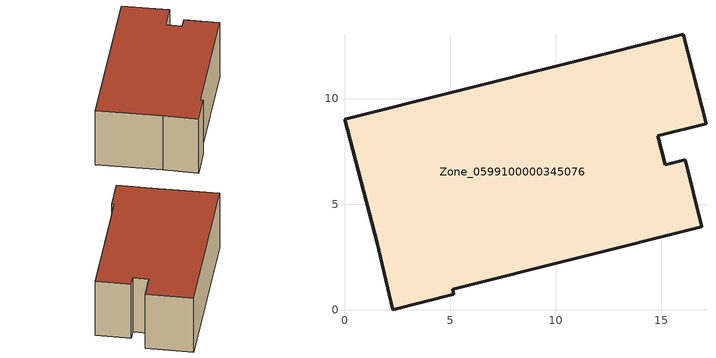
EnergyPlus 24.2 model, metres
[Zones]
Zone_0599100000345076
 floor ground (C_G): 5.12,0.96 5.18,0.74 2.28,0 1.55,3.15 0,9.03 16.05,13.05 17.12,8.8 14.83,8.24 15.18,6.86 16.13,7.09 16.92,3.94 z0
 wall outside (C_F): 15.18,6.86 14.83,8.24 17.12,8.8 16.05,13.05 0,9.03 1.55,3.15 2.28,0 5.18,0.74 5.12,0.96 16.92,3.94 16.13,7.09 15.18,6.86 z0:5.82
 roof outside (C_R): 5.12,0.96 16.92,3.94 16.13,7.09 15.18,6.86 14.83,8.24 17.12,8.8 16.05,13.05 0,9.03 1.55,3.15 2.28,0 5.18,0.74 z5.82
[BUILDING]
Pand.0599100000345076: North Axis=0; Terrain=City; Loads Convergence Tolerance Value=0.04; Temperature Convergence Tolerance Value=0.4; Solar Distribution=FullExterior; Maximum Number of Warmup Days=25; Minimum Number of Warmup Days=1
[Site:Location]
Rotterdam.The.Hague.AP_ZH_NLD Design_Conditions: Latitude=51.96; Longitude=4.45; Time Zone=1; Elevation=-4.5
[SITE:GROUNDTEMPERATURE:BUILDINGSURFACE]
18, 18, 18, 18, 18, 18, 18, 18, 18, 18, 18, 18
[MATERIAL] Thermal Absorptance=0.9; Solar Absorptance=0.7; Visible Absorptance=0.7
Name | Roughness | Thickness | Conductivity | Density | Specific Heat
G.TC.1992-2005 | MediumSmooth | 0.15 | 0.06 | 540 | 1210
F.TC.1992-2005 | Rough | 0.3 | 0.12 | 1920 | 840
R.TC.1992-2005 | MediumRough | 0.2 | 0.08 | 1500 | 1000
[CONSTRUCTION]
C_G: G.TC.1992-2005
C_F: F.TC.1992-2005
C_R: R.TC.1992-2005
[ZONE]
Zone_0599100000345076: Type=1; Multiplier=1; Ceiling Height=Autocalculate; Volume=Autocalculate; Floor Area=autocalculate; Part of Total Floor Area=Yes
[ZONEINFILTRATION:DESIGNFLOWRATE]
Infil_Zone_0599100000345076: Zone or ZoneList or Space or SpaceList=Zone_0599100000345076; Schedule=AlwaysOn; Design Flow Rate Calculation Method=Flow/Area; Flow Rate per Floor Area=0.0015; Constant Term Coefficient=1; Temperature Term Coefficient=0; Velocity Term Coefficient=0; Velocity Squared Term Coefficient=0
[HVACTEMPLATE:ZONE:IDEALLOADSAIRSYSTEM]
Zone_0599100000345076: Maximum Heating Supply Air Temperature=50; Minimum Cooling Supply Air Temperature=13; Maximum Heating Supply Air Humidity Ratio=0.0156; Minimum Cooling Supply Air Humidity Ratio=0.0077; Heating Limit=NoLimit; Cooling Limit=NoLimit; Dehumidification Control Type=ConstantSensibleHeatRatio; Cooling Sensible Heat Ratio=0.7; Dehumidification Setpoint=60; Humidification Control Type=None; Humidification Setpoint=30; Outdoor Air Method=None; Outdoor Air Flow Rate per Person=0.00944; Outdoor Air Flow Rate per Zone Floor Area=0; Outdoor Air Flow Rate per Zone=0; Demand Controlled Ventilation Type=None; Outdoor Air Economizer Type=NoEconomizer; Heat Recovery Type=None; Sensible Heat Recovery Effectiveness=0.7; Latent Heat Recovery Effectiveness=0.65
[ZONECONTROL:THERMOSTAT]
ThermostatControl_Zone_0599100000345076: Zone or ZoneList=Zone_0599100000345076; Control Type Schedule=DualSetpointControlType; Control 1=Thermostat_Zone_0599100000345076; Temperature Difference Between Cutout And Setpoint=0
[THERMOSTATSETPOINT:DUALSETPOINT]
Thermostat_Zone_0599100000345076: Heating Setpoint Temperature Schedule=HeatingSetpoint_Zone_0599100000345076; Cooling Setpoint Temperature Schedule=CoolingSetpoint_Zone_0599100000345076
[SCHEDULE:COMPACT]
HeatingSetpoint_Zone_0599100000345076: Through: 12/31, For: AllDays, Until: 24:00, 21
CoolingSetpoint_Zone_0599100000345076: Through: 12/31, For: AllDays, Until: 24:00, 24
DualSetpointControlType: Through: 12/31, For: AllDays, Until: 24:00, 4
AlwaysOn: Through: 12/31, For: AllDays, Until: 24:00, 1
